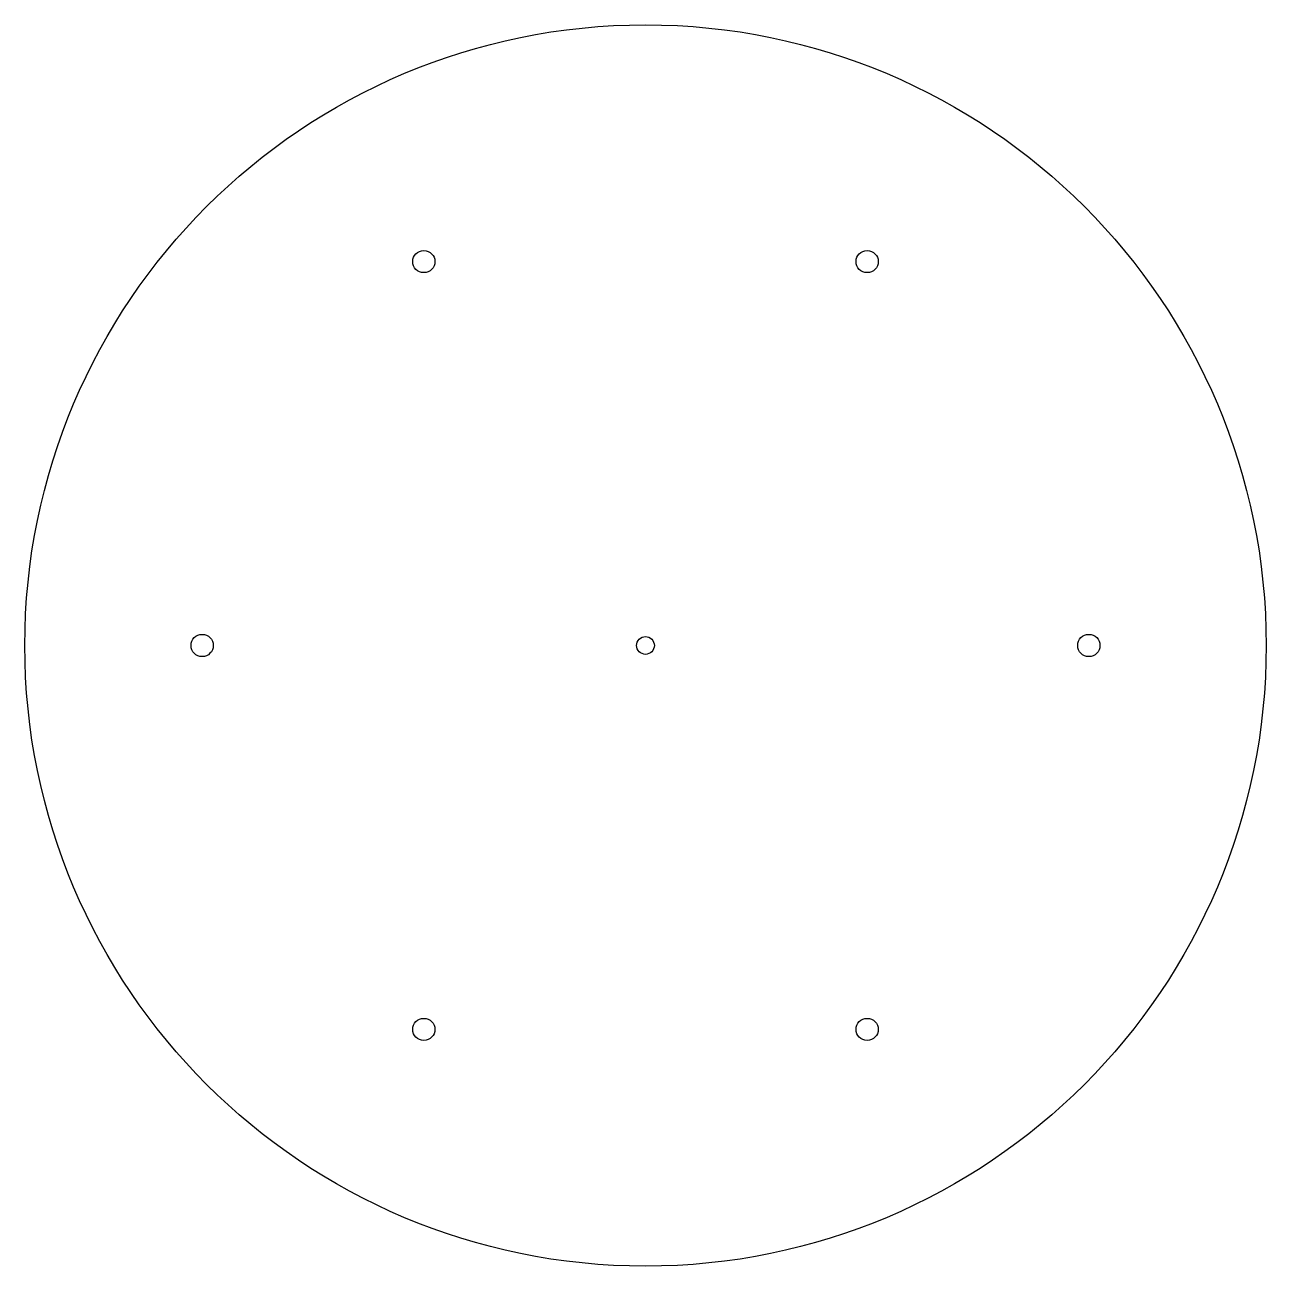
# Model space of a CAD drawing. Header units: millimetres. Extents: x 2835 to 3115, y 1783 to 2063.
import ezdxf

# ---------------------------------------------------------------- set-up
doc = ezdxf.new("R2010")
doc.units = ezdxf.units.MM

msp = doc.modelspace()

# ---------------------------------------------------------------- linework, layer by layer
for centre, radius in [((2975.41, 1923.49), 140), ((2925.41, 2010.09), 2.5), ((3025.41, 2010.09), 2.5), ((2875.41, 1923.49), 2.5), ((2975.41, 1923.49), 2), ((3075.41, 1923.49), 2.5), ((2925.41, 1836.89), 2.5), ((3025.41, 1836.89), 2.5)]:
    msp.add_circle(centre, radius)

doc.saveas('drawing.dxf')
